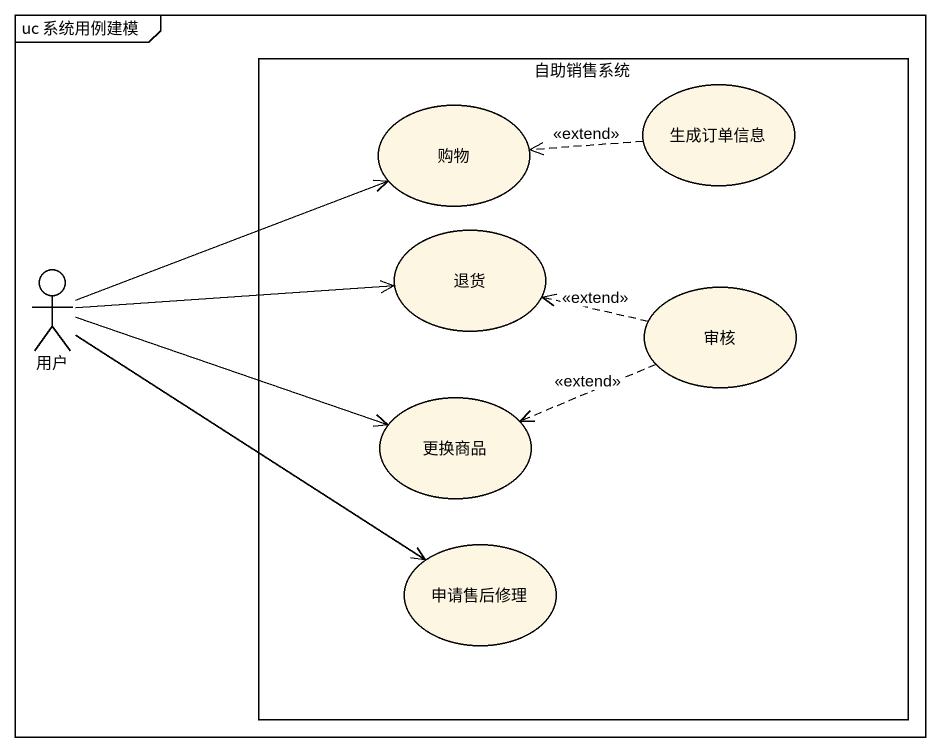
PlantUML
@startuml
mainframe uc 系统用例建模
rectangle 自助销售系统 {
  usecase 生成订单信息
  usecase 购物
  usecase 退货
  usecase 审核
  usecase 更换商品
  usecase 申请售后修理
}
actor 用户
生成订单信息 .left.> 购物 : <<extend>>
用户 -right-> 购物
用户 -right-> 退货
用户 -right-> 更换商品
用户 --> 申请售后修理
审核 .left.> 退货 : <<extend>>
审核 .left.> 更换商品 : <<extend>>
@enduml
